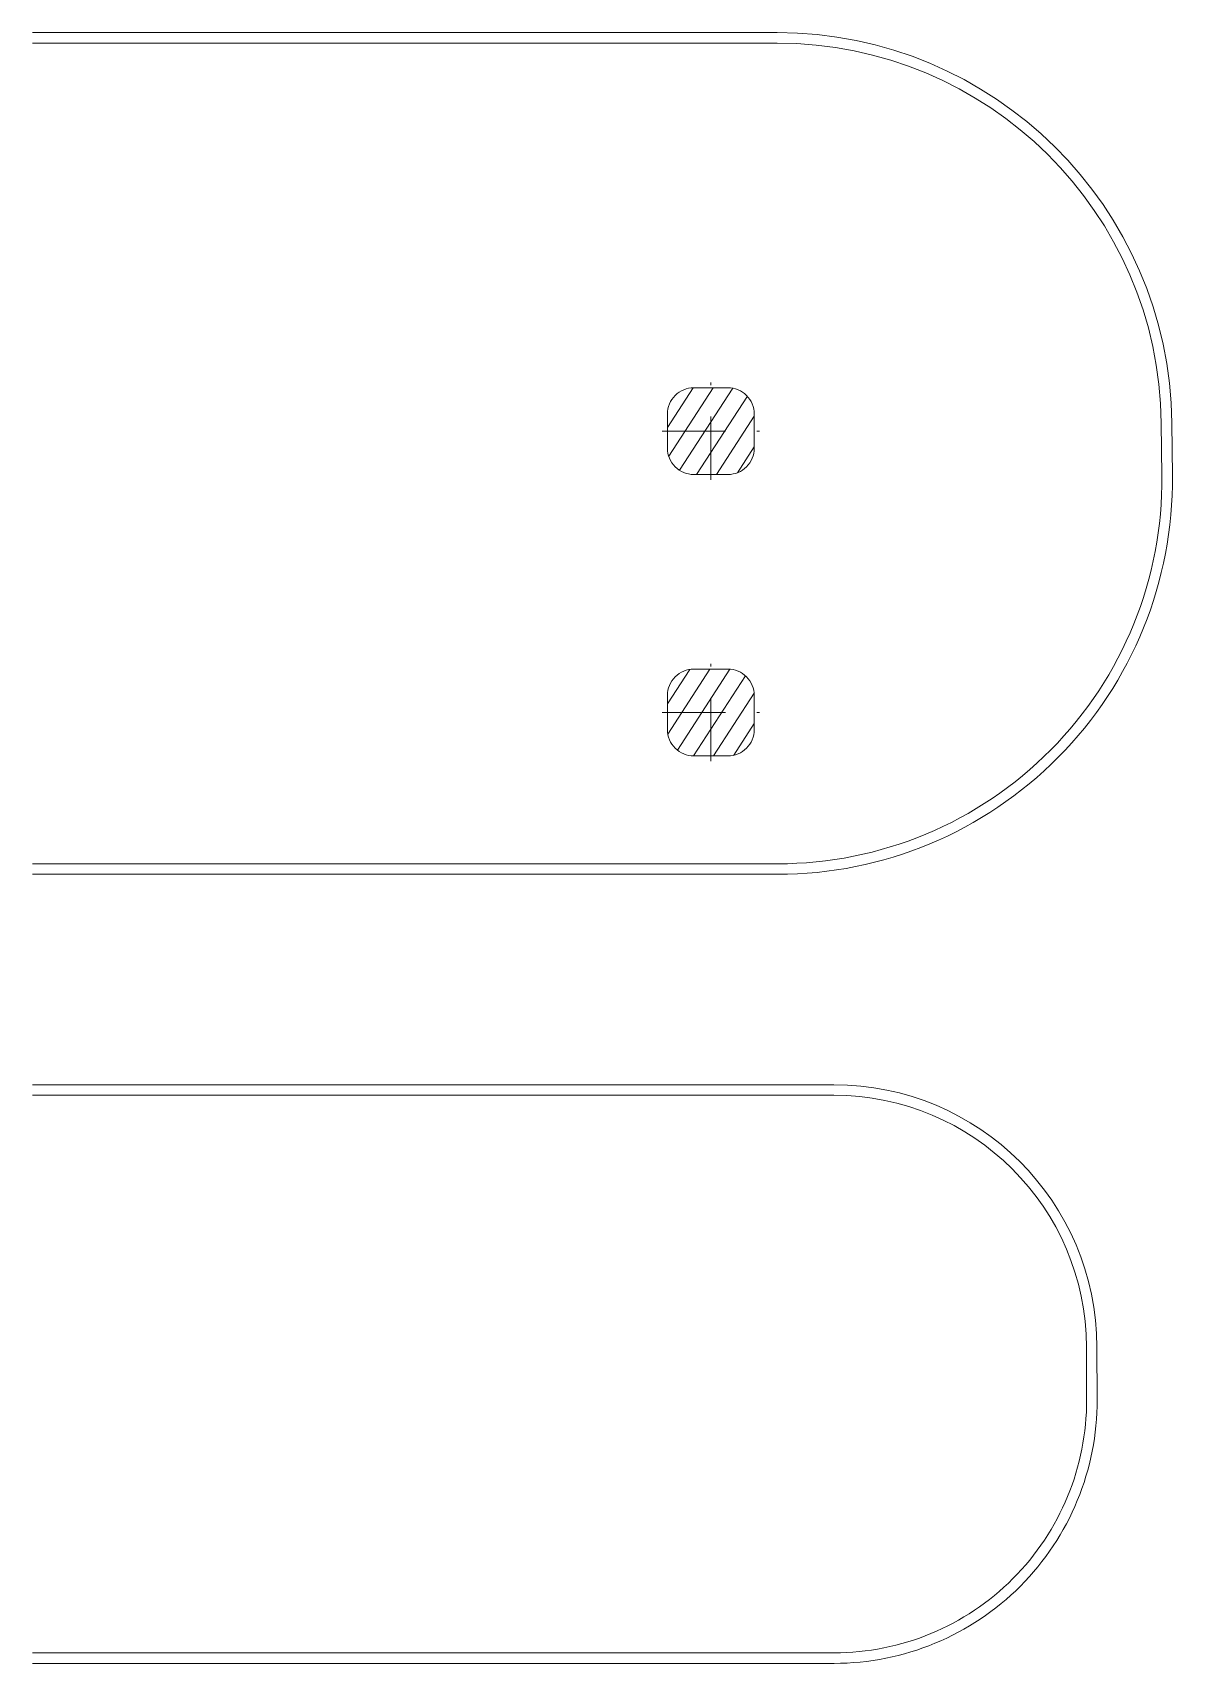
# Model space of a CAD drawing. Header units: millimetres. Extents: x -157642 to 241542, y -22875 to 31024.
# Drawn here: x -157642 to -135977, y -22875 to 8125 of the extents above; entities that cross this region are included whole.
import ezdxf

# ---------------------------------------------------------------- set-up
doc = ezdxf.new("R2010")
doc.units = ezdxf.units.MM
doc.header["$LTSCALE"] = 100
doc.header["$MEASUREMENT"] = 0
doc.linetypes.add('Center', pattern=[29.999999, 12, -6, 6, -6])
for name, color, linetype, lineweight in [('3.Curb', 6, 'Continuous', 15), ('AXIS', 10, 'Center', 5), ('CON-VIEW', 90, 'Continuous', 5), ('HATCH', 8, 'Continuous', 9)]:
    doc.layers.add(name, color=color, linetype=linetype, lineweight=lineweight)
pattern_1 = [(57.08187, (-987073.74, -5727.85), (-266.52472, 172.54224), [])]

msp = doc.modelspace()

# ---------------------------------------------------------------- hatches: boundary and pattern name
at = {"layer": 'HATCH', "ltscale": 0.5}
h = msp.add_hatch(dxfattribs=at)
h.set_pattern_fill('ANSI31', color=256, scale=100, angle=1, style=0)
h.set_pattern_definition(pattern_1)
edge = h.paths.add_edge_path()
edge.add_line((-143924, 225), (-143924, 875))
edge.add_arc((-144424, 875), 500, 0, 90)
edge.add_line((-144424, 1375), (-145074, 1375))
edge.add_arc((-145074, 875), 500, 90, 180)
edge.add_line((-145574, 875), (-145574, 225))
edge.add_arc((-145074, 225), 500, 180, 270)
edge.add_line((-145074, -275), (-144424, -275))
edge.add_arc((-144424, 225), 500, 270, 360)
h = msp.add_hatch(dxfattribs=at)
h.set_pattern_fill('ANSI31', color=256, scale=100, angle=1, style=0)
h.set_pattern_definition(pattern_1)
edge = h.paths.add_edge_path()
edge.add_line((-143924, -5125), (-143924, -4475))
edge.add_arc((-144424, -4475), 500, 0, 90)
edge.add_line((-144424, -3975), (-145074, -3975))
edge.add_arc((-145074, -4475), 500, 90, 180)
edge.add_line((-145574, -4475), (-145574, -5125))
edge.add_arc((-145074, -5125), 500, 180, 270)
edge.add_line((-145074, -5625), (-144424, -5625))
edge.add_arc((-144424, -5125), 500, 270, 360)

# ---------------------------------------------------------------- linework, layer by layer
at = {"layer": '3.Curb'}
for points in [[(-135977, -298), (-135988, 703, 0.411174), (-143487, 8125), (-157642, 8125, 0.578639)], [(-136177, -300), (-136188, 701, 0.411174), (-143487, 7925), (-157642, 7925, 0.578458)], [(-157642, -7875), (-143477, -7875, 0.417258), (-135977, -298)], [(-157642, -7675), (-143477, -7675, 0.417258), (-136177, -300)], [(-157642, -11875), (-142410, -11875, -0.413392), (-137410, -16861), (-137407, -17861, -0.415037), (-142407, -22875), (-157642, -22875)], [(-157642, -12075), (-142410, -12075, -0.413392), (-137610, -16862), (-137607, -17861, -0.415037), (-142407, -22675), (-157642, -22675)]]:
    msp.add_lwpolyline(points, format="xyb", dxfattribs=at)
at = {"layer": 'AXIS'}
for p, q in [((-144749, -375), (-144749, 1475)), ((-145674, 550), (-143824, 550)), ((-144749, -5725), (-144749, -3875)), ((-145674, -4800), (-143824, -4800))]:
    msp.add_line(p, q, dxfattribs=at)
at = {"layer": 'CON-VIEW'}
for points in [[(-143924, 225), (-143924, 875, 0.414214), (-144424, 1375), (-145074, 1375, 0.414214), (-145574, 875), (-145574, 225, 0.414214), (-145074, -275), (-144424, -275, 0.414214), (-143924, 225)], [(-143924, -5125), (-143924, -4475, 0.414214), (-144424, -3975), (-145074, -3975, 0.414214), (-145574, -4475), (-145574, -5125, 0.414214), (-145074, -5625), (-144424, -5625, 0.414214), (-143924, -5125)]]:
    msp.add_lwpolyline(points, format="xyb", dxfattribs=at)

doc.saveas('drawing.dxf')
